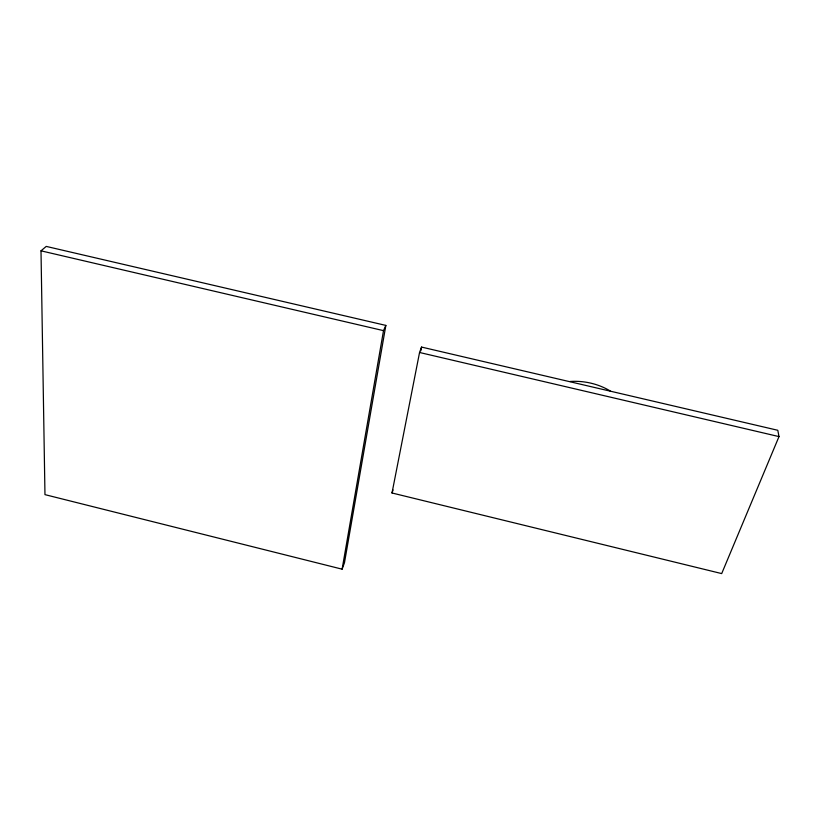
<?xml version="1.0" encoding="UTF-8"?>
<svg xmlns="http://www.w3.org/2000/svg" width="820" height="820" viewBox="0 0 820 820"><rect width="100%" height="100%" fill="white"/><g stroke="black" fill="none" stroke-linecap="round" stroke-linejoin="round"><path stroke-width="1.23" d="M342.114 569.172L383.514 330.644L385.851 325.407L46.238 246.41L41 250.828L44.967 494.634L342.114 569.172L344.461 562.776L385.851 325.407M392.011 492.984L419.553 352.487L421.552 347.075L777.801 430.285L779 436.599L721.692 573.59L392.011 492.984L393.046 489.929M420.814 350.827L421.552 347.075M41 250.828L383.514 330.644M419.553 352.487L779 436.599M570.023 381.484A59.696 50.461 5 0 1 610.285 391.007"/></g></svg>
